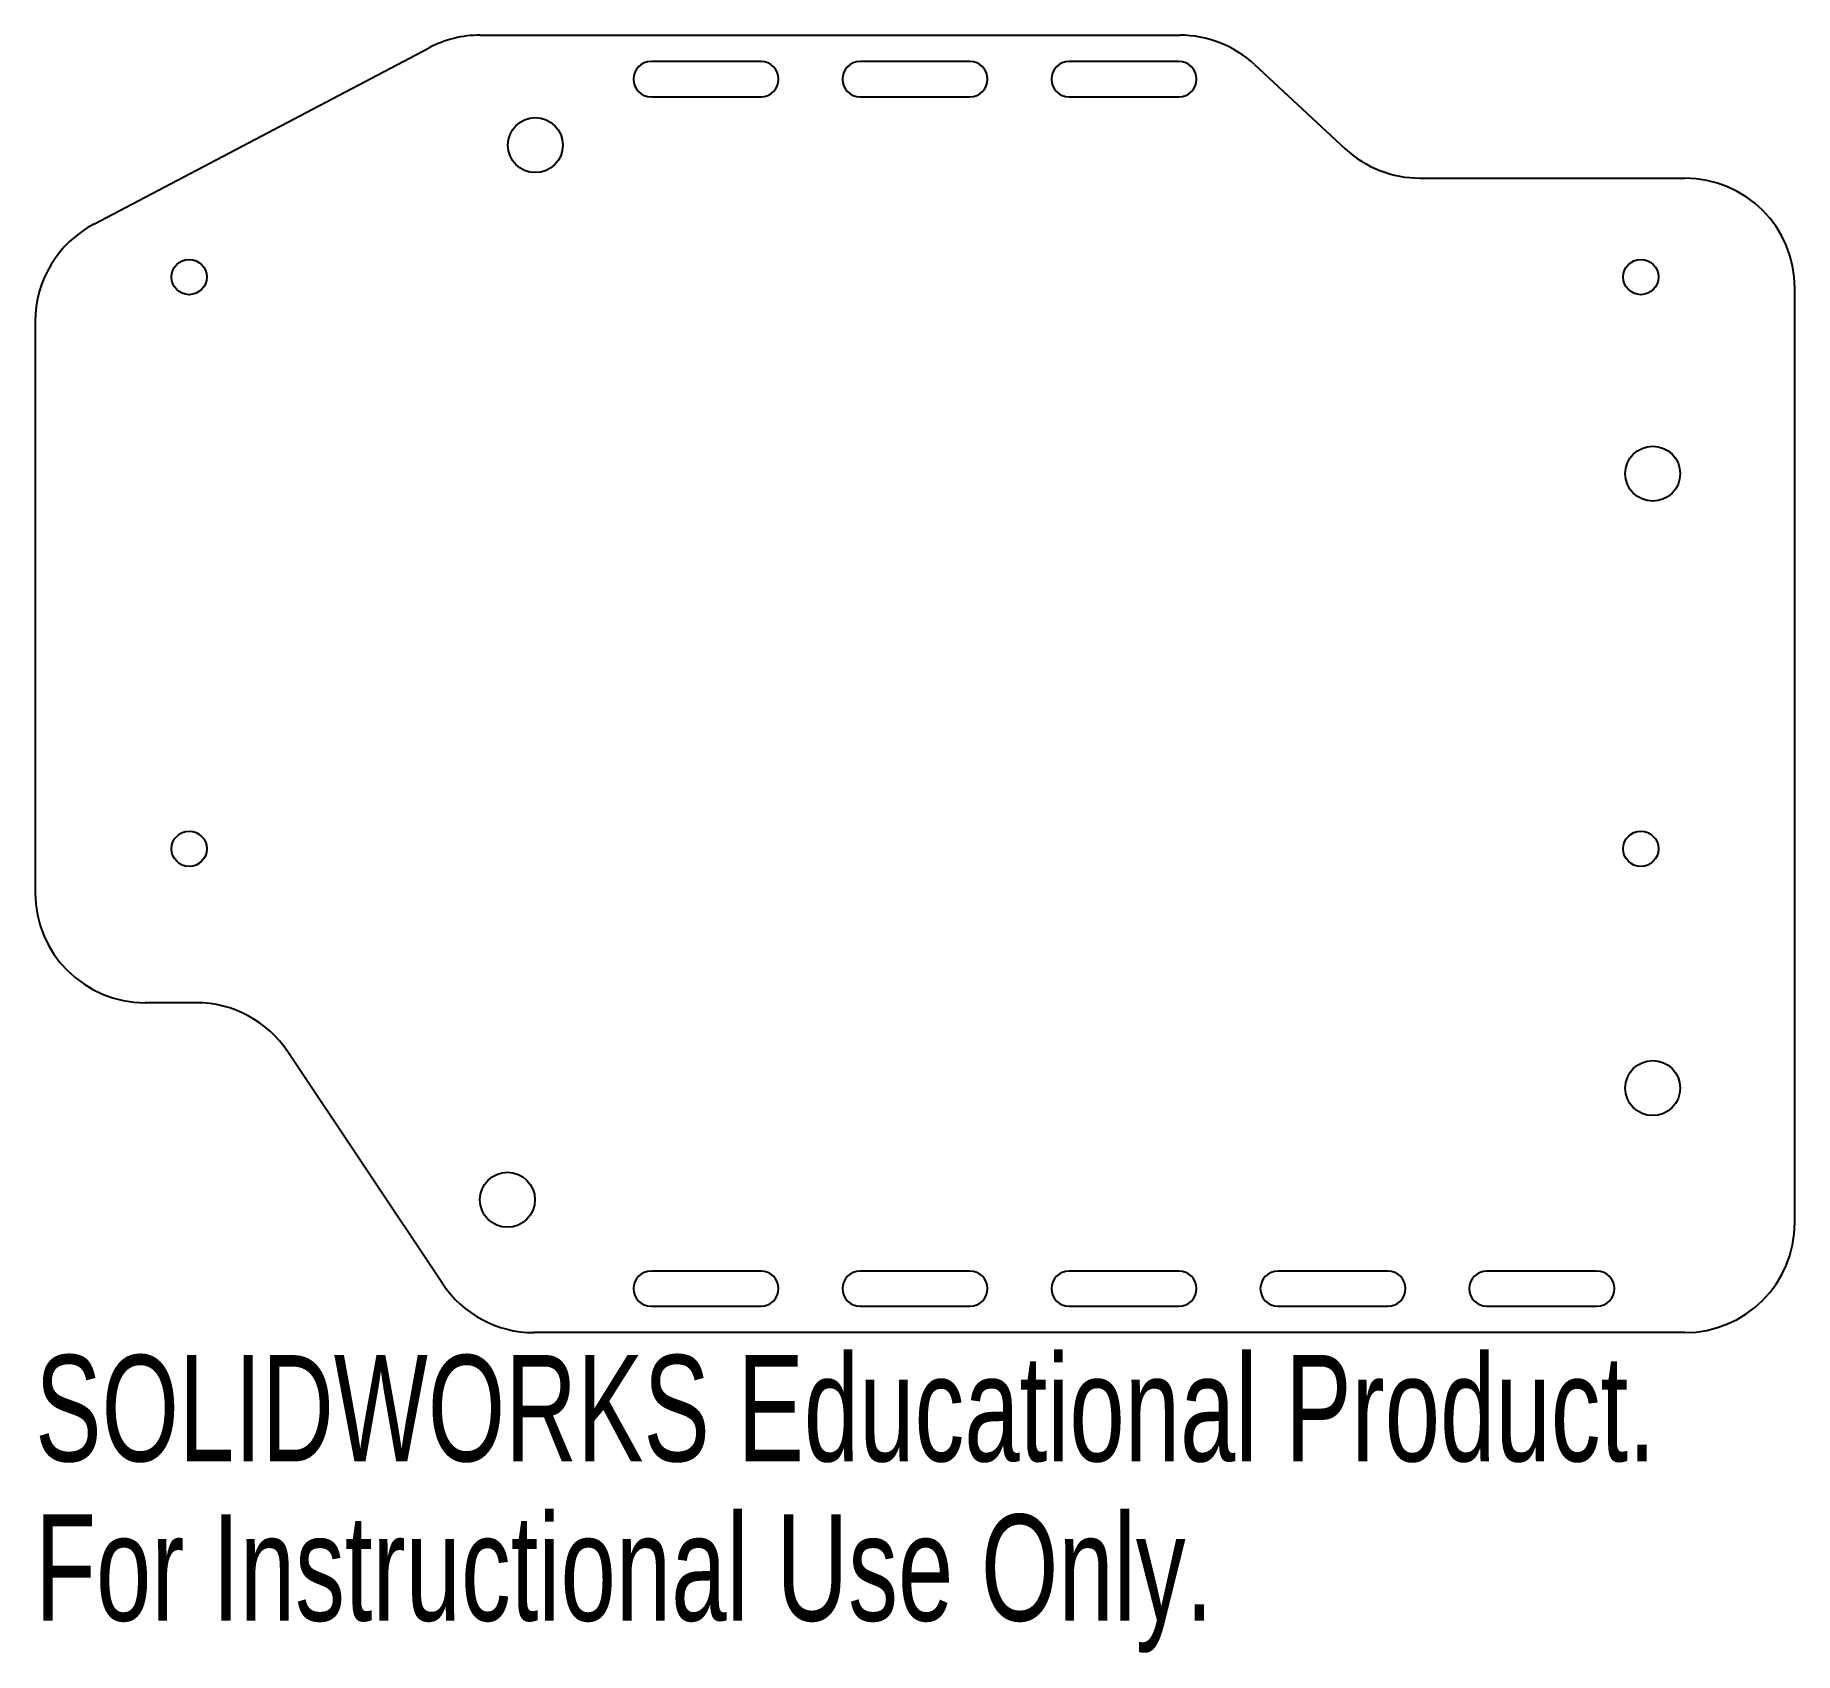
# Model space of a CAD drawing. Header units: millimetres. Extents: x -40 to 40, y -44.6 to 29.
import ezdxf

# ---------------------------------------------------------------- set-up
doc = ezdxf.new("R2010")
doc.units = ezdxf.units.MM
doc.styles.add('SLDTEXTSTYLE0', font='TXT', dxfattribs={"width": 0.7})

msp = doc.modelspace()

# ---------------------------------------------------------------- linework, layer by layer
at = {"color": 7, "linetype": 'Continuous', "lineweight": 25}
for p, q in [((-19.765, 29), (12.037, 29)), ((-37.329, 20.406), (-22.093, 28.425)), ((-7, 27.8), (-12, 27.8)), ((2.5, 27.8), (-2.5, 27.8)), ((12, 27.8), (7, 27.8)), ((15.439, 27.664), (19.561, 23.836)), ((-12, 26.2), (-7, 26.2)), ((-2.5, 26.2), (2.5, 26.2)), ((7, 26.2), (12, 26.2)), ((22.963, 22.5), (35, 22.5)), ((40, -25), (40, 17.5)), ((-40, 15.981), (-40, -10)), ((-32.676, -15), (-35, -15)), ((-21.484, -27.774), (-28.516, -17.226)), ((-7, -27.2), (-12, -27.2)), ((2.5, -27.2), (-2.5, -27.2)), ((12, -27.2), (7, -27.2)), ((21.5, -27.2), (16.5, -27.2)), ((31, -27.2), (26, -27.2)), ((-12, -28.8), (-7, -28.8)), ((-2.5, -28.8), (2.5, -28.8)), ((7, -28.8), (12, -28.8)), ((16.5, -28.8), (21.5, -28.8)), ((26, -28.8), (31, -28.8)), ((35, -30), (-17.324, -30))]:
    msp.add_line(p, q, dxfattribs=at)
for centre, radius in [((-17.26, 24), 1.25), ((-33, 18), 0.8), ((33, 18), 0.8), ((33.54, 9.06), 1.25), ((-33, -8), 0.8), ((33, -8), 0.8), ((33.54, -18.88), 1.25), ((-18.53, -23.96), 1.25)]:
    msp.add_circle(centre, radius, dxfattribs=at)
for centre, radius, start, end in [((-19.765, 24), 5, 90, 117.75854), ((12.037, 24), 5, 47.1211, 90), ((-12, 27), 0.8, 90, 270), ((-7, 27), 0.8, 270, 90), ((-2.5, 27), 0.8, 90, 270), ((2.5, 27), 0.8, 270, 90), ((7, 27), 0.8, 90, 270), ((12, 27), 0.8, 270, 90), ((22.963, 27.5), 5, 227.1211, 270), ((35, 17.5), 5, 0, 90), ((-35, 15.981), 5, 117.75854, 180), ((-35, -10), 5, 180, 270), ((-32.676, -20), 5, 33.69007, 90), ((35, -25), 5, 270, 0), ((-12, -28), 0.8, 90, 270), ((-7, -28), 0.8, 270, 90), ((-2.5, -28), 0.8, 90, 270), ((2.5, -28), 0.8, 270, 90), ((7, -28), 0.8, 90, 270), ((12, -28), 0.8, 270, 90), ((16.5, -28), 0.8, 90, 270), ((21.5, -28), 0.8, 270, 90), ((26, -28), 0.8, 90, 270), ((31, -28), 0.8, 270, 90), ((-17.324, -25), 5, 213.69007, 270)]:
    msp.add_arc(centre, radius, start, end, dxfattribs=at)

# ---------------------------------------------------------------- texts
at = {"color": 7, "linetype": 'Continuous', "char_height": 4.83362, "attachment_point": 1, "style": 'SLDTEXTSTYLE0'}
for s, insert in [('SOLIDWORKS Educational Product.', (-40, -31.02)), ('For Instructional Use Only.', (-40, -38.27))]:
    msp.add_mtext(s, dxfattribs=dict(at, insert=insert))

doc.saveas('drawing.dxf')
